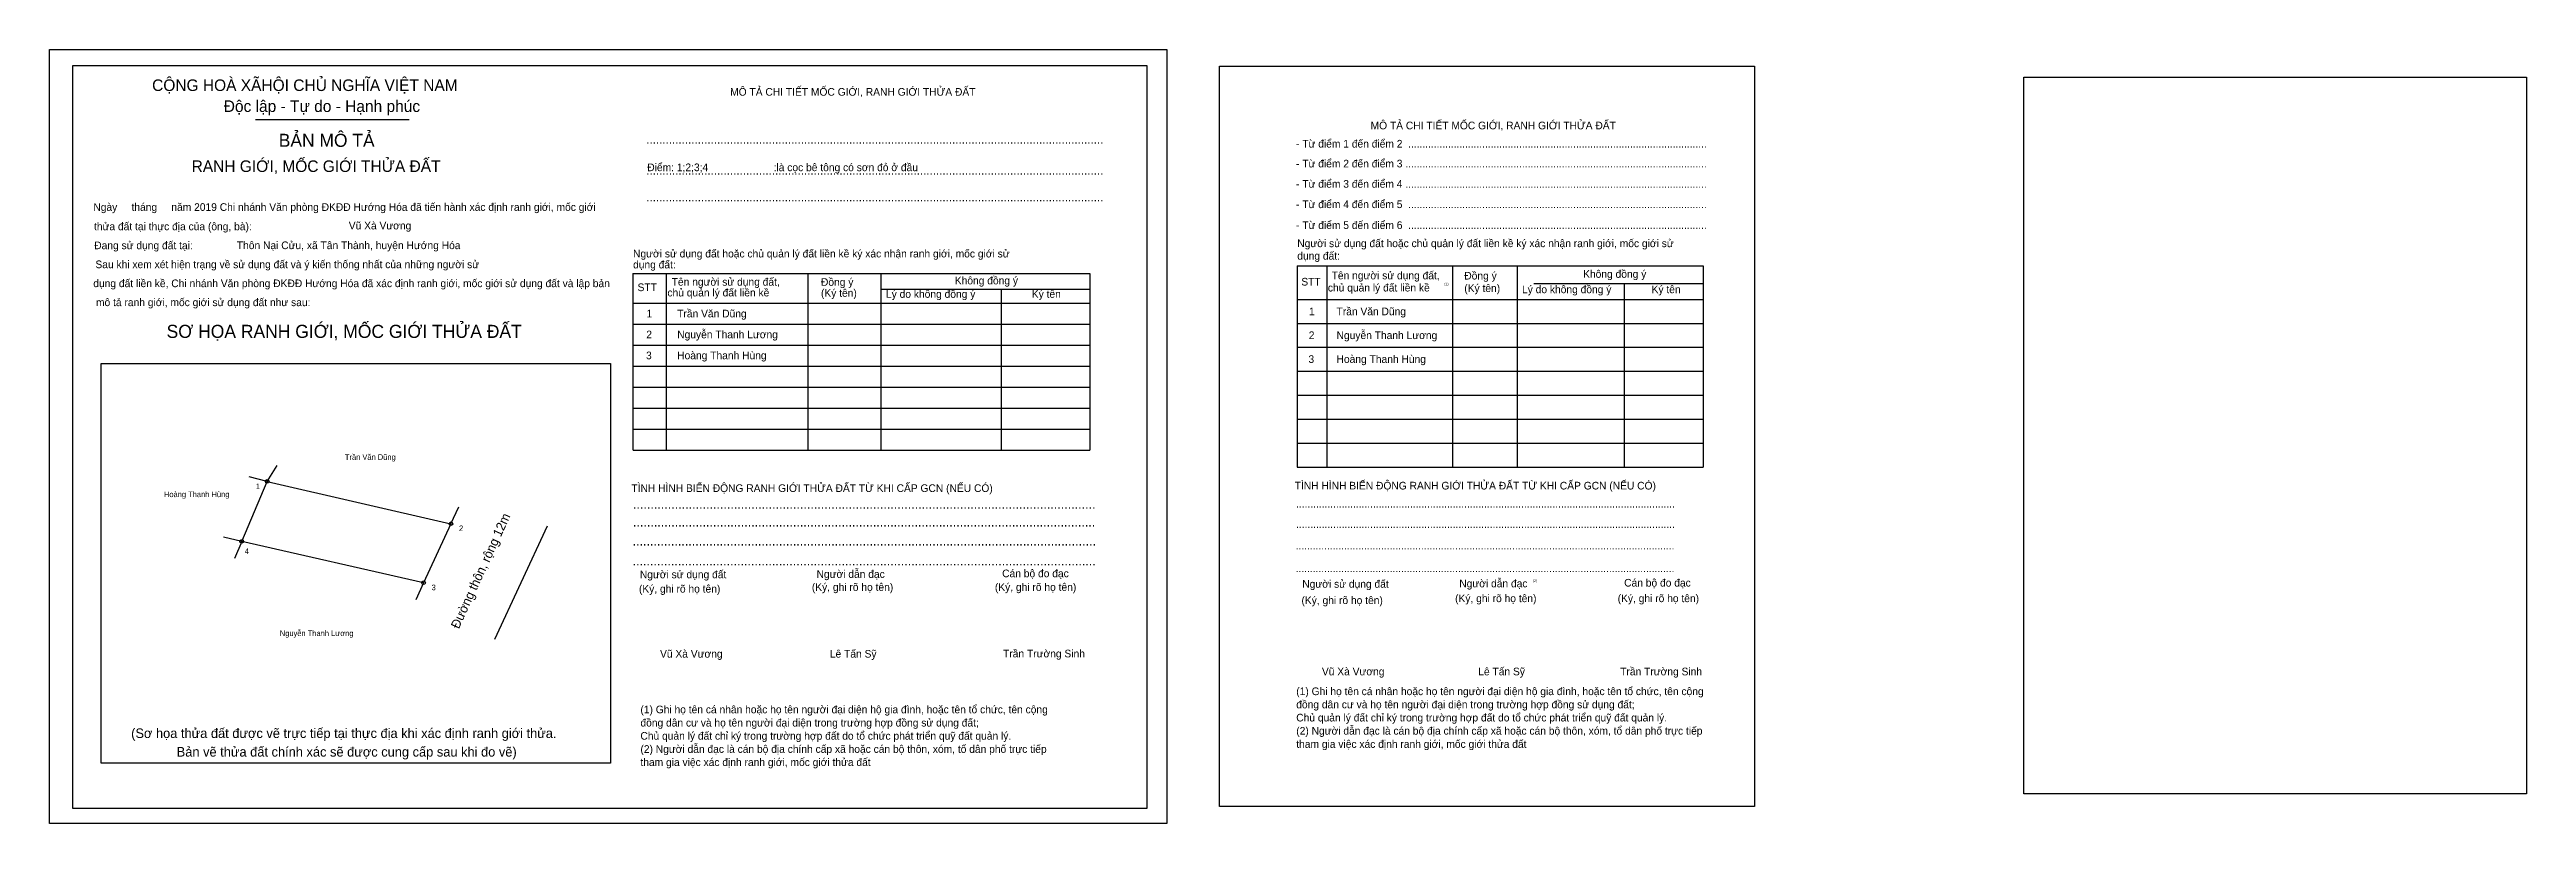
# Model space of a CAD drawing. Extents: x 129 to 540936, y 21 to 1835327.
# Drawn here: x 540598.8 to 540935.6, y 1835221.4 to 1835326.6 of the extents above.
import ezdxf

# ---------------------------------------------------------------- set-up
doc = ezdxf.new("R2010")
doc.units = 0
for name, color, linetype in [('bmtKhungInTrang1', 7, 'Continuous'), ('bmtKhungInTrang2', 7, 'Continuous'), ('bmtNoiDung', 7, 'Continuous'), ('bmtTemplate', 7, 'Continuous'), ('CanhThua', 7, 'Continuous'), ('Level 1', 7, 'Continuous'), ('MocDinhThua', 7, 'Continuous'), ('RauThua', 7, 'Continuous'), ('SoHieuDinhThua', 7, 'Continuous'), ('TenChuLanCan', 7, 'Continuous')]:
    doc.layers.add(name, color=color, linetype=linetype)

msp = doc.modelspace()

# ---------------------------------------------------------------- linework, layer by layer
at = {"layer": 'bmtKhungInTrang1'}
for points in [[(540598.77, 1835326.58), (540750.69, 1835326.58), (540750.69, 1835221.35), (540598.77, 1835221.35)], [(540601.92, 1835324.42), (540747.99, 1835324.42), (540747.99, 1835223.4), (540601.92, 1835223.4)]]:
    msp.add_lwpolyline(points, close=True, dxfattribs=at)
at = {"layer": 'bmtKhungInTrang2'}
msp.add_lwpolyline([(540757.84, 1835324.31), (540830.61, 1835324.31), (540830.61, 1835223.65), (540757.84, 1835223.65)], close=True, dxfattribs=at)
at = {"layer": 'bmtTemplate'}
for p, q in [((540626.79, 1835317.06), (540647.67, 1835317.06)), ((540682.61, 1835296.12), (540682.61, 1835272.1)), ((540701.88, 1835296.12), (540701.88, 1835272.1)), ((540711.8, 1835296.15), (540711.8, 1835272.1)), ((540740.25, 1835296.12), (540740.25, 1835272.1)), ((540772.44, 1835297.16), (540772.44, 1835269.8)), ((540789.56, 1835297.16), (540789.56, 1835269.8)), ((540798.36, 1835297.2), (540798.36, 1835269.8)), ((540800.6, 1835294.75), (540823.65, 1835294.75)), ((540823.65, 1835297.16), (540823.65, 1835269.8)), ((540678.12, 1835292.11), (540740.25, 1835292.11)), ((540711.8, 1835294), (540740.25, 1835294)), ((540768.44, 1835292.6), (540823.65, 1835292.6)), ((540678.12, 1835289.25), (540740.25, 1835289.25)), ((540768.44, 1835289.35), (540823.65, 1835289.35)), ((540678.12, 1835286.39), (540740.25, 1835286.39)), ((540768.44, 1835286.09), (540823.65, 1835286.09)), ((540678.12, 1835283.53), (540740.25, 1835283.53)), ((540768.44, 1835282.83), (540823.65, 1835282.83)), ((540678.12, 1835280.67), (540740.25, 1835280.67)), ((540768.44, 1835279.57), (540823.65, 1835279.57)), ((540678.12, 1835277.81), (540740.25, 1835277.81)), ((540678.12, 1835274.95), (540740.25, 1835274.95)), ((540768.44, 1835276.31), (540823.65, 1835276.31)), ((540678.12, 1835272.1), (540740.25, 1835272.1)), ((540768.44, 1835273.06), (540823.65, 1835273.06)), ((540768.44, 1835269.8), (540823.65, 1835269.8))]:
    msp.add_line(p, q, dxfattribs=at)
for points in [[(540601.92, 1835324.42), (540747.99, 1835324.42), (540747.99, 1835223.4), (540601.92, 1835223.4)], [(540867.25, 1835322.81), (540935.58, 1835322.81), (540935.58, 1835225.36), (540867.25, 1835225.36)], [(540605.78, 1835229.57), (540605.78, 1835283.9), (540675.04, 1835283.9), (540675.04, 1835229.57)]]:
    msp.add_lwpolyline(points, close=True, dxfattribs=at)
for points in [[(540678.08, 1835296.12), (540740.25, 1835296.12)], [(540678.08, 1835296.12), (540678.08, 1835272.1)], [(540768.41, 1835297.16), (540823.65, 1835297.16)], [(540768.41, 1835297.16), (540768.41, 1835269.8)], [(540812.9, 1835294.72), (540812.9, 1835269.8)], [(540728.16, 1835293.97), (540728.16, 1835272.1)]]:
    msp.add_lwpolyline(points, dxfattribs=at)
at = {"layer": 'CanhThua'}
for p, q in [((540624.91, 1835259.71), (540628.38, 1835267.86)), ((540628.38, 1835267.86), (540653.36, 1835262.11)), ((540653.36, 1835262.11), (540649.63, 1835254.07)), ((540666.42, 1835261.77), (540659.28, 1835246.35)), ((540649.63, 1835254.07), (540624.91, 1835259.71))]:
    msp.add_line(p, q, dxfattribs=at)
at = {"layer": 'MocDinhThua'}
for centre in [(540628.38, 1835267.86), (540653.36, 1835262.11), (540624.91, 1835259.71), (540649.63, 1835254.07)]:
    msp.add_circle(centre, 0.25, dxfattribs=at)
at = {"layer": 'RauThua'}
for p, q in [((540628.38, 1835267.86), (540625.91, 1835268.48)), ((540628.38, 1835267.86), (540629.74, 1835270.01)), ((540653.36, 1835262.11), (540654.43, 1835264.42)), ((540624.91, 1835259.71), (540622.43, 1835260.29)), ((540624.91, 1835259.71), (540623.9, 1835257.38)), ((540649.63, 1835254.07), (540648.56, 1835251.76))]:
    msp.add_line(p, q, dxfattribs=at)

# ---------------------------------------------------------------- texts
at = {"layer": 'bmtNoiDung'}
for s, height, p in [('Vũ Xà Vương', 1.0413, (540639.46, 1835302.12)), ('Thôn Nại Cửu, xã Tân Thành, huyện Hướng Hóa', 1.0413, (540624.24, 1835299.44)), ('Trần Văn Dũng ', 1.0413, (540684.12, 1835290.16)), ('1', 1.04, (540770.03, 1835290.45)), ('Trần Văn Dũng ', 1.0413, (540773.78, 1835290.45)), ('2', 1.04, (540679.92, 1835287.32)), ('1', 1.04, (540679.95, 1835290.16)), ('Nguyễn Thanh Lương ', 1.0413, (540684.12, 1835287.32)), ('2', 1.04, (540770, 1835287.21)), ('Nguyễn Thanh Lương ', 1.0413, (540773.78, 1835287.21)), ('3', 1.04, (540679.88, 1835284.47)), ('Hoàng Thanh Hùng ', 1.0413, (540684.12, 1835284.47)), ('3', 1.04, (540769.96, 1835283.97)), ('Hoàng Thanh Hùng ', 1.0413, (540773.78, 1835283.97)), ('Vũ Xà Vương', 1.0413, (540681.79, 1835243.9)), ('Lê Tấn Sỹ', 1.041, (540704.88, 1835243.9)), ('Trần Trường Sinh', 1.0413, (540728.43, 1835243.93)), ('Vũ Xà Vương', 1.0413, (540771.79, 1835241.49)), ('Lê Tấn Sỹ', 1.041, (540793.05, 1835241.49)), ('Trần Trường Sinh', 1.0413, (540812.35, 1835241.49))]:
    msp.add_text(s, height=height, dxfattribs=at).set_placement(p)
at = {"layer": 'bmtTemplate'}
for s, height, p in [('CỘNG HOÀ XÃHỘI CHỦ NGHĨA VIỆT NAM', 1.5752, (540612.72, 1835320.94)), ('MÔ TẢ CHI TIẾT MỐC GIỚI, RANH GIỚI THỬA ĐẤT', 1.0413, (540691.32, 1835320.3)), ('Độc lập - Tự do - Hạnh phúc', 1.5752, (540622.46, 1835318.09)), ('BẢN MÔ TẢ', 1.772, (540629.94, 1835313.35)), ('MÔ TẢ CHI TIẾT MỐC GIỚI, RANH GIỚI THỬA ĐẤT', 1.0409, (540778.41, 1835315.73)), ('RANH GIỚI, MỐC GIỚI THỬA ĐẤT', 1.5752, (540618.09, 1835309.93)), ('..............................................................................................................................................', 1.17836, (540679.91, 1835313.76)), ('- Từ điểm 1 đến điểm 2  .........................................................................................................', 1.04093, (540768.27, 1835313.25)), ('- Từ điểm 2 đến điểm 3 ..........................................................................................................', 1.04093, (540768.27, 1835310.55)), ('Điểm: 1;2;3;4                       :là cọc bê tông có sơn đỏ ở đầu', 1.0413, (540680.05, 1835310.04)), ('..............................................................................................................................................', 1.17836, (540679.91, 1835309.56)), ('- Từ điểm 3 đến điểm 4 ..........................................................................................................', 1.04093, (540768.27, 1835307.79)), ('Ngày     tháng     năm 2019 Chi nhánh Văn phòng ĐKĐĐ Hướng Hóa đã tiến hành xác định ranh giới, mốc giới ', 1.04132, (540604.73, 1835304.64)), ('..............................................................................................................................................', 1.17836, (540679.91, 1835305.93)), ('- Từ điểm 4 đến điểm 5  .........................................................................................................', 1.04093, (540768.27, 1835305.02)), ('thửa đất tại thực địa của (ông, bà):', 1.0413, (540604.82, 1835302.01)), ('- Từ điểm 5 đến điểm 6  .........................................................................................................', 1.04093, (540768.27, 1835302.18)), ('Đang sử dụng đất tại:', 1.0413, (540604.85, 1835299.43)), ('Người sử dụng đất hoặc chủ quản lý đất liền kề ký xác nhận ranh giới, mốc giới sử', 1.0413, (540678.12, 1835298.31)), ('dụng đất:', 1.041, (540768.44, 1835298.01)), ('Người sử dụng đất hoặc chủ quản lý đất liền kề ký xác nhận ranh giới, mốc giới sử', 1.0409, (540768.44, 1835299.71)), ('dụng đất liền kề, Chi nhánh Văn phòng ĐKĐĐ Hướng Hóa đã xác định ranh giới, mốc giới sử dụng đất và lập bản', 1.04132, (540604.72, 1835294.27)), ('Sau khi xem xét hiện trạng về sử dụng đất và ý kiến thống nhất của những người sử ', 1.0413, (540605.01, 1835296.85)), ('dụng đất:', 1.041, (540678.12, 1835296.82)), ('STT', 1.041, (540678.73, 1835293.73)), ('Tên người sử dụng đất,', 1.0413, (540683.37, 1835294.47)), ('Đồng ý', 1.041, (540703.67, 1835294.45)), ('Không đồng ý', 1.0413, (540721.87, 1835294.65)), ('STT', 1.041, (540768.99, 1835294.49)), ('chủ quản lý đất liền kề', 1.0409, (540772.6, 1835293.68)), ('Tên người sử dụng đất,', 1.0409, (540773.11, 1835295.34)), ('(1)', 0.347, (540788.43, 1835294.53)), ('Đồng ý', 1.041, (540791.15, 1835295.31)), ('(Ký tên)', 1.041, (540791.15, 1835293.61)), ('Không đồng ý', 1.0409, (540807.31, 1835295.54)), ('mô tả ranh giới, mốc giới sử dụng đất như sau:', 1.0413, (540605.09, 1835291.69)), ('chủ quản lý đất liền kề', 1.0413, (540682.79, 1835293.01)), ('(Ký tên)', 1.041, (540703.67, 1835292.96)), ('Lý do không đồng ý', 1.0413, (540712.51, 1835292.82)), ('Ký tên', 1.041, (540732.34, 1835292.82)), ('Lý do không đồng ý', 1.0409, (540799, 1835293.45)), ('Ký tên', 1.041, (540816.62, 1835293.45)), ('SƠ HỌA RANH GIỚI, MỐC GIỚI THỬA ĐẤT', 1.7776, (540614.69, 1835287.37)), ('TÌNH HÌNH BIẾN ĐỘNG RANH GIỚI THỬA ĐẤT TỪ KHI CẤP GCN (NẾU CÓ)', 1.0413, (540677.89, 1835266.42)), ('TÌNH HÌNH BIẾN ĐỘNG RANH GIỚI THỬA ĐẤT TỪ KHI CẤP GCN (NẾU CÓ)', 1.0409, (540768.09, 1835266.76)), ('.....................................................................................................................................', 1.04249, (540768.27, 1835264.31)), ('.....................................................................................................................................', 1.27284, (540678.11, 1835264.15)), ('.....................................................................................................................................', 1.27217, (540678.11, 1835261.72)), ('.....................................................................................................................................', 1.04249, (540768.27, 1835261.54)), ('.....................................................................................................................................', 1.27538, (540678.05, 1835259.14)), ('.....................................................................................................................................', 1.04249, (540768.21, 1835258.61)), ('.....................................................................................................................................', 1.27472, (540678.05, 1835256.43)), ('Người sử dụng đất', 1.0413, (540679.04, 1835254.69)), ('Người dẫn đạc', 1.0413, (540703.07, 1835254.74)), ('Cán bộ đo đạc', 1.0413, (540728.31, 1835254.83)), ('.....................................................................................................................................', 1.04249, (540768.21, 1835255.52)), ('Người sử dụng đất', 1.0409, (540769.12, 1835253.4)), ('Người dẫn đạc', 1.0409, (540790.47, 1835253.46)), ('(2)', 0.347, (540800.46, 1835254.18)), ('Cán bộ đo đạc', 1.0409, (540812.89, 1835253.56)), ('(Ký, ghi rõ họ tên)', 1.0413, (540678.92, 1835252.74)), ('(Ký, ghi rõ họ tên)', 1.0413, (540702.43, 1835252.97)), ('(Ký, ghi rõ họ tên)', 1.0413, (540727.32, 1835252.97)), ('(Ký, ghi rõ họ tên)', 1.0409, (540769.01, 1835251.18)), ('(Ký, ghi rõ họ tên)', 1.0409, (540789.9, 1835251.44)), ('(Ký, ghi rõ họ tên)', 1.0409, (540812.01, 1835251.44)), ('(1) Ghi họ tên cá nhân hoặc họ tên người đại diện hộ gia đình, hoặc tên tổ chức, tên cộng', 1.0409, (540679.12, 1835236.33)), ('đồng dân cư và họ tên người đại diện trong trường hợp đồng sử dụng đất;', 1.0409, (540768.3, 1835237.01)), ('(1) Ghi họ tên cá nhân hoặc họ tên người đại diện hộ gia đình, hoặc tên tổ chức, tên cộng', 1.0409, (540768.3, 1835238.8)), ('(Sơ họa thửa đất được vẽ trực tiếp tại thực địa khi xác định ranh giới thửa.', 1.3042, (540609.87, 1835232.97)), ('đồng dân cư và họ tên người đại diện trong trường hợp đồng sử dụng đất;', 1.0409, (540679.12, 1835234.53)), ('Chủ quản lý đất chỉ ký trong trường hợp đất do tổ chức phát triển quỹ đất quản lý.', 1.0409, (540768.3, 1835235.22)), ('(2) Người dẫn đạc là cán bộ địa chính cấp xã hoặc cán bộ thôn, xóm, tổ dân phố trực tiếp', 1.0409, (540768.3, 1835233.43)), ('Bản vẽ thửa đất chính xác sẽ được cung cấp sau khi đo vẽ)', 1.3042, (540616.06, 1835230.44)), ('Chủ quản lý đất chỉ ký trong trường hợp đất do tổ chức phát triển quỹ đất quản lý.', 1.0409, (540679.12, 1835232.74)), ('(2) Người dẫn đạc là cán bộ địa chính cấp xã hoặc cán bộ thôn, xóm, tổ dân phố trực tiếp', 1.0409, (540679.12, 1835230.95)), ('tham gia việc xác định ranh giới, mốc giới thửa đất', 1.0409, (540768.3, 1835231.63)), ('tham gia việc xác định ranh giới, mốc giới thửa đất', 1.0409, (540679.12, 1835229.16))]:
    msp.add_text(s, height=height, dxfattribs=at).set_placement(p)
at = {"layer": 'Level 1'}
msp.add_text('Đường thôn, rộng 12m', height=1.25, rotation=65.4613, dxfattribs=at).set_placement((540654.42, 1835247.72))
at = {"layer": 'SoHieuDinhThua'}
for s, p in [('1', (540626.83, 1835266.81)), ('2', (540654.45, 1835261.1)), ('4', (540625.32, 1835257.99)), ('3', (540650.72, 1835253.06))]:
    msp.add_text(s, height=0.763, dxfattribs=at).set_placement(p)
at = {"layer": 'TenChuLanCan'}
for s, p in [('Trần Văn Dũng', (540638.93, 1835270.79)), ('Hoàng Thanh Hùng', (540614.33, 1835265.72)), ('Nguyễn Thanh Lương', (540630.08, 1835246.83))]:
    msp.add_text(s, height=0.7627, dxfattribs=at).set_placement(p)

doc.saveas('drawing.dxf')
